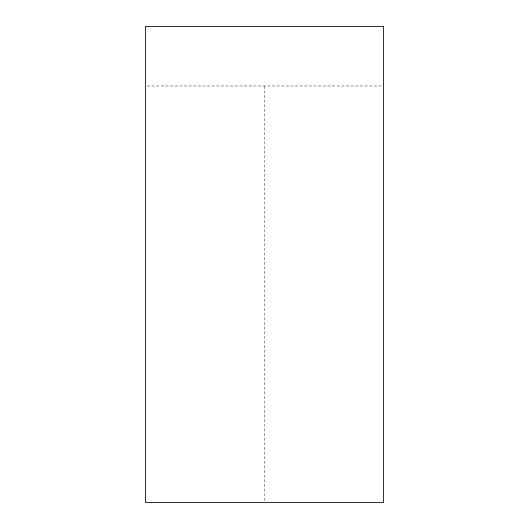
<?xml version="1.0" encoding="UTF-8"?>
<svg xmlns="http://www.w3.org/2000/svg" width="529" height="529" viewBox="0 0 529 529"><rect width="100%" height="100%" fill="white"/><g stroke="black" fill="none" stroke-linecap="round" stroke-linejoin="round"><path stroke-width="0.4" stroke-dasharray="2.65 1.98" d="M147.128 85.963L381.872 85.963M264.5 85.963L264.5 500.897"/><path stroke-width="0.79" d="M383.525 26.45L145.475 26.45L145.475 502.55L383.525 502.55L383.525 26.45"/></g></svg>
